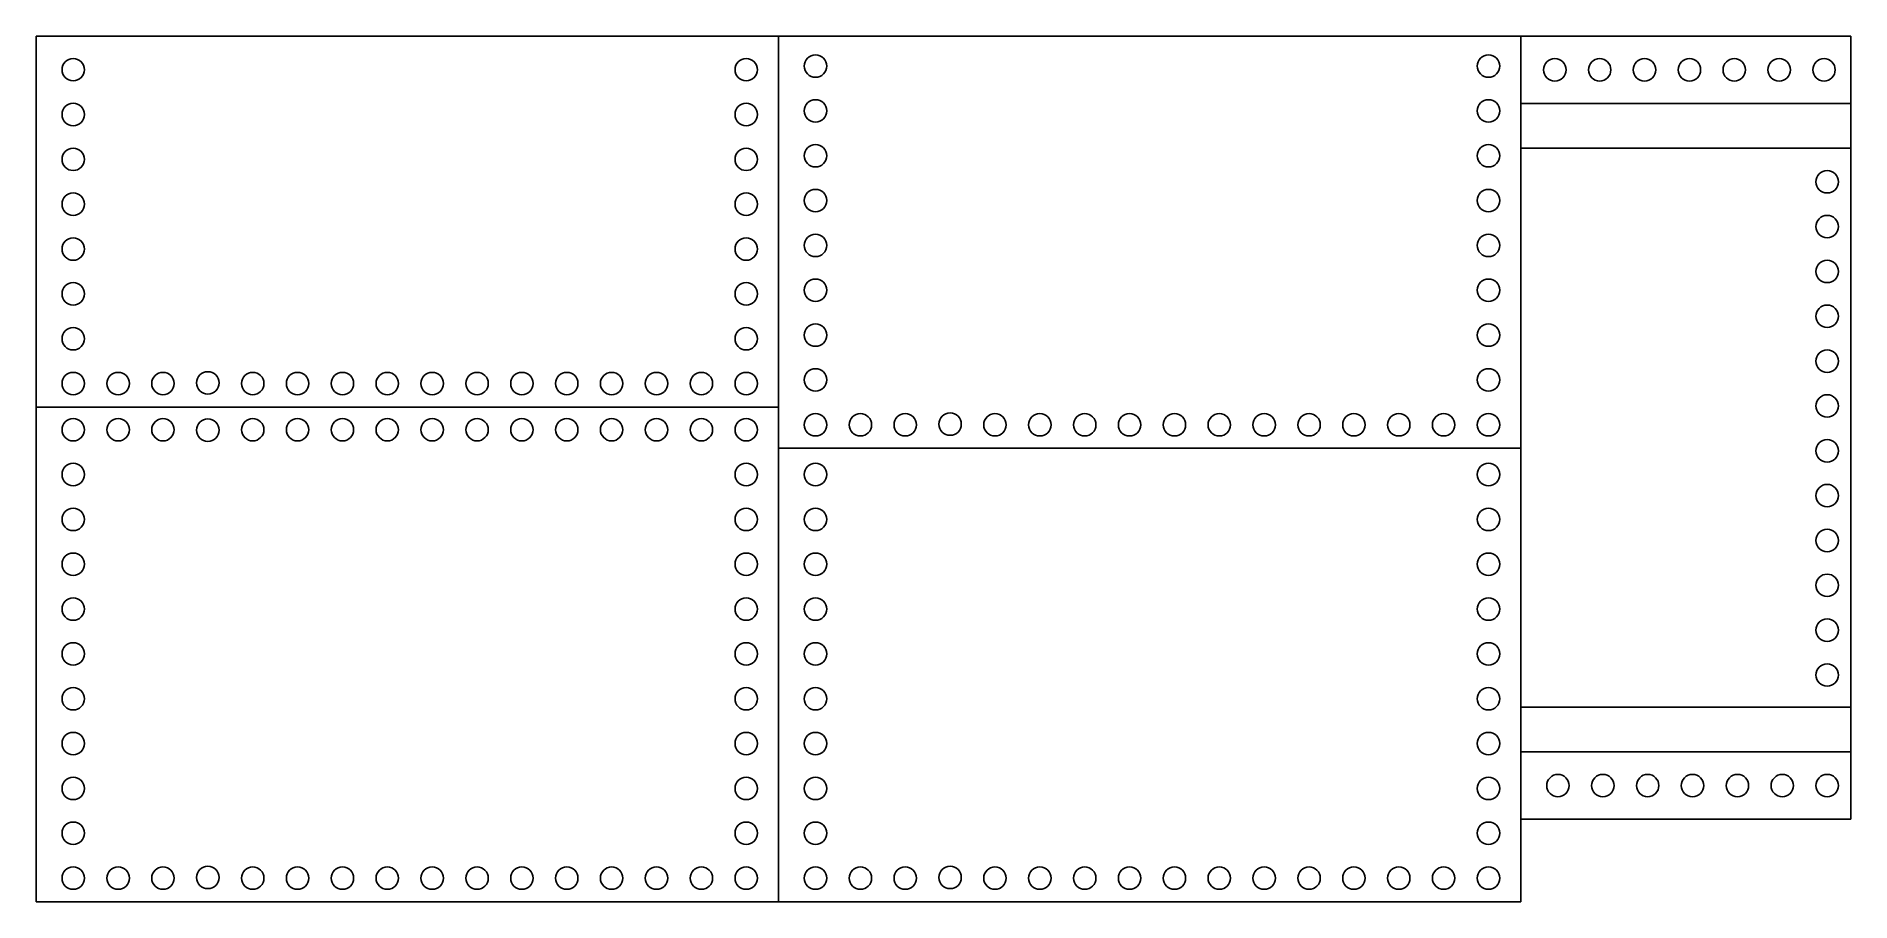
# Model space of a CAD drawing. Header units: inches. Extents: x 0 to 11, y 0 to 5.3.
import ezdxf

# ---------------------------------------------------------------- set-up
doc = ezdxf.new("R2010")
doc.units = ezdxf.units.IN
doc.header["$MEASUREMENT"] = 0

msp = doc.modelspace()

# ---------------------------------------------------------------- linework, layer by layer
at = {"color": 1}
for p, q in [((0.039, 3.011), (0.039, 5.261)), ((9.039, 5.261), (0.039, 5.261)), ((4.539, 0.011), (4.539, 5.261)), ((9.039, 5.261), (9.039, 0.011)), ((9.039, 5.261), (11.039, 5.261)), ((11.039, 0.511), (11.039, 5.261)), ((0.039, 3.011), (4.539, 3.011)), ((0.039, 0.011), (0.039, 3.011)), ((4.539, 2.761), (9.039, 2.761)), ((9.039, 0.511), (11.039, 0.511)), ((0.039, 0.011), (9.039, 0.011))]:
    msp.add_line(p, q, dxfattribs=at)
at = {"color": 5}
for p, q in [((11.039, 4.853), (9.039, 4.853)), ((11.039, 4.581), (9.039, 4.581)), ((9.039, 1.191), (11.039, 1.191)), ((9.039, 0.919), (11.039, 0.919))]:
    msp.add_line(p, q, dxfattribs=at)
at = {"color": 1}
for centre in [(0.263, 5.058), (4.343, 5.058), (4.763, 5.08), (8.843, 5.08), (9.245, 5.057), (9.517, 5.057), (9.789, 5.057), (10.061, 5.057), (10.333, 5.057), (10.605, 5.057), (10.877, 5.057), (0.263, 4.786), (4.343, 4.786), (4.763, 4.808), (8.843, 4.808), (0.263, 4.514), (4.343, 4.514), (4.763, 4.536), (8.843, 4.536), (10.896, 4.378), (0.263, 4.242), (4.343, 4.242), (4.763, 4.264), (8.843, 4.264), (10.896, 4.106), (0.263, 3.97), (4.343, 3.97), (4.763, 3.992), (8.843, 3.992), (10.896, 3.834), (0.263, 3.698), (4.343, 3.698), (4.763, 3.72), (8.843, 3.72), (10.896, 3.562), (0.263, 3.426), (4.343, 3.426), (4.763, 3.448), (8.843, 3.448), (10.896, 3.29), (0.263, 3.154), (0.535, 3.154), (0.807, 3.154), (1.079, 3.158), (1.351, 3.154), (1.623, 3.154), (1.895, 3.154), (2.167, 3.154), (2.439, 3.154), (2.711, 3.154), (2.983, 3.154), (3.255, 3.154), (3.527, 3.154), (3.799, 3.154), (4.071, 3.154), (4.343, 3.154), (4.763, 3.176), (8.843, 3.176), (10.896, 3.018), (4.763, 2.904), (5.035, 2.904), (5.307, 2.904), (5.579, 2.908), (5.851, 2.904), (6.123, 2.904), (6.395, 2.904), (6.667, 2.904), (6.939, 2.904), (7.211, 2.904), (7.483, 2.904), (7.755, 2.904), (8.027, 2.904), (8.299, 2.904), (8.571, 2.904), (8.843, 2.904), (0.263, 2.874), (0.535, 2.874), (0.807, 2.874), (1.079, 2.871), (1.351, 2.874), (1.623, 2.874), (1.895, 2.874), (2.167, 2.874), (2.439, 2.874), (2.711, 2.874), (2.983, 2.874), (3.255, 2.874), (3.527, 2.874), (3.799, 2.874), (4.071, 2.874), (4.343, 2.874), (10.896, 2.746), (0.263, 2.602), (4.343, 2.602), (4.763, 2.602), (8.843, 2.602), (10.896, 2.474), (0.263, 2.33), (4.343, 2.33), (4.763, 2.33), (8.843, 2.33), (10.896, 2.202), (0.263, 2.058), (4.343, 2.058), (4.763, 2.058), (8.843, 2.058), (10.896, 1.93), (0.263, 1.786), (4.343, 1.786), (4.763, 1.786), (8.843, 1.786), (10.896, 1.658), (0.263, 1.514), (4.343, 1.514), (4.763, 1.514), (8.843, 1.514), (10.896, 1.386), (0.263, 1.242), (4.343, 1.242), (4.763, 1.242), (8.843, 1.242), (0.263, 0.97), (4.343, 0.97), (4.763, 0.97), (8.843, 0.97), (9.264, 0.715), (9.536, 0.715), (9.808, 0.715), (10.08, 0.715), (10.352, 0.715), (10.624, 0.715), (10.896, 0.715), (0.263, 0.698), (4.343, 0.698), (4.763, 0.698), (8.843, 0.698), (0.263, 0.426), (4.343, 0.426), (4.763, 0.426), (8.843, 0.426), (0.263, 0.154), (0.535, 0.154), (0.807, 0.154), (1.079, 0.158), (1.351, 0.154), (1.623, 0.154), (1.895, 0.154), (2.167, 0.154), (2.439, 0.154), (2.711, 0.154), (2.983, 0.154), (3.255, 0.154), (3.527, 0.154), (3.799, 0.154), (4.071, 0.154), (4.343, 0.154), (4.763, 0.154), (5.035, 0.154), (5.307, 0.154), (5.579, 0.158), (5.851, 0.154), (6.123, 0.154), (6.395, 0.154), (6.667, 0.154), (6.939, 0.154), (7.211, 0.154), (7.483, 0.154), (7.755, 0.154), (8.027, 0.154), (8.299, 0.154), (8.571, 0.154), (8.843, 0.154)]:
    msp.add_circle(centre, 0.068, dxfattribs=at)

doc.saveas('drawing.dxf')
